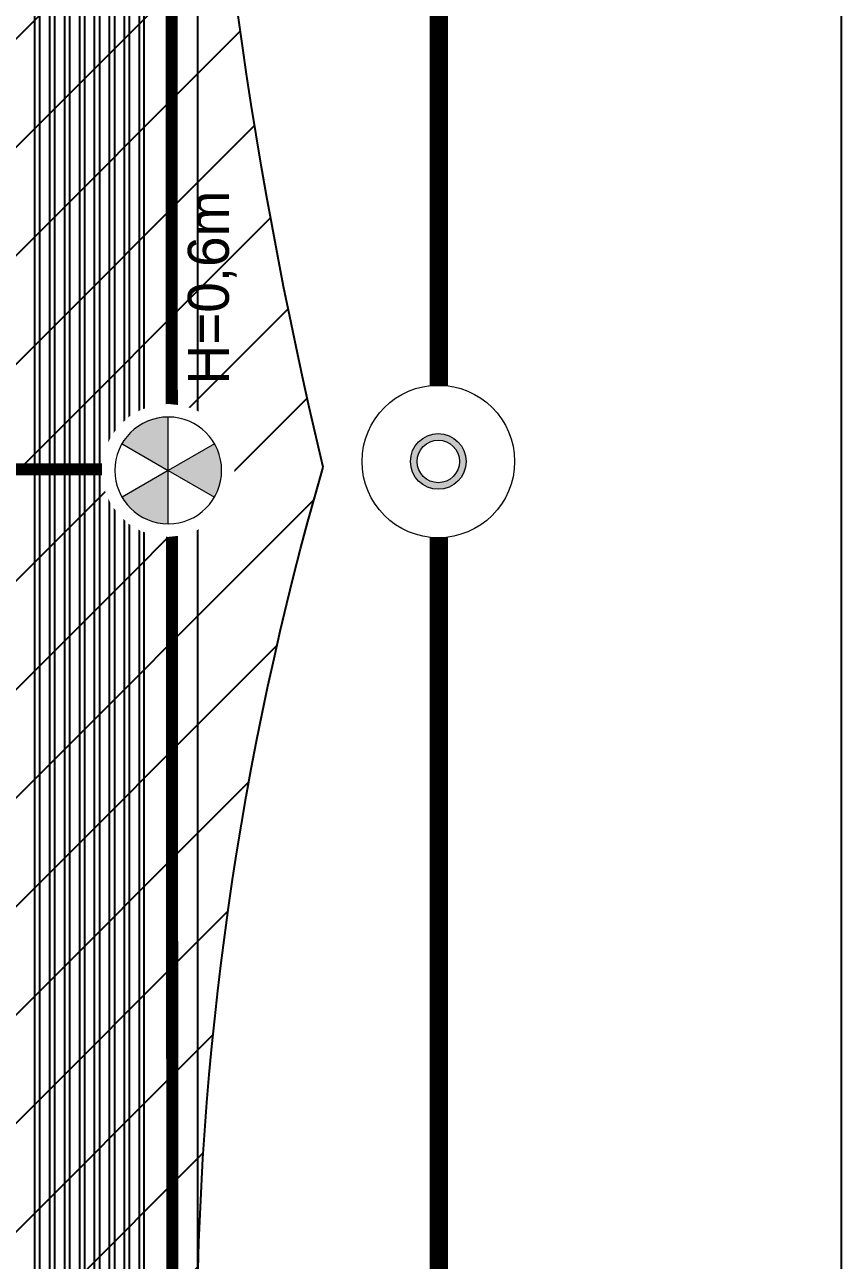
# Model space of a CAD drawing. Header units: millimetres. Extents: x -107267 to 109426, y -98906 to 83910.
# Drawn here: x 22934 to 26316, y -10897 to -5781 of the extents above; entities that cross this region are included whole.
import ezdxf
from ezdxf.enums import TextEntityAlignment as Align

# ---------------------------------------------------------------- set-up
doc = ezdxf.new("R2010")
doc.units = ezdxf.units.MM
doc.linetypes.add('ACAD_ISO10W100', pattern=[18, 12, -3, 0, -3])
doc.linetypes.add('ACAD_ISO12W100', pattern=[21, 12, -3, 0, -3, 0, -3])
for name, color, linetype in [('00 - ZONA DE PROTEÇÃO', 4, 'Continuous'), ('CAIXA_DE_PASSAGEM', 1, 'Continuous'), ('Top (Plan) View-MISC', 7, 'Continuous')]:
    doc.layers.add(name, color=color, linetype=linetype)
for name, color, linetype, lineweight in [('000-M3G-MALHA NOVA', 5, 'ACAD_ISO10W100', 0), ('00_m3g_spda_ater_cabo50', 1, 'Continuous', 9), ('00_SPDA_captacao_novo', 5, 'Continuous', 9)]:
    doc.layers.add(name, color=color, linetype=linetype, lineweight=lineweight)

# ---------------------------------------------------------------- blocks, each defined once
blk = doc.blocks.new('M3G_P_CPTOR AEREO 600')
blk.add_attdef('ALTURA', text='', height=1.7).set_placement((0.739, -2.574), align=Align.TOP_LEFT)
at = {"color": 255, "lineweight": 0}
blk.add_wipeout([(-0.23, 2.19), (-0.68, 2.094), (-1.101, 1.907), (-1.473, 1.636), (-1.781, 1.294), (-2.012, 0.896), (-2.154, 0.458), (-2.202, 0), (-2.154, -0.458), (-2.012, -0.896), (-1.781, -1.294), (-1.473, -1.636), (-1.101, -1.907), (-0.68, -2.094), (-0.23, -2.19), (0.23, -2.19), (0.68, -2.094), (1.101, -1.907), (1.473, -1.636), (1.781, -1.294), (2.012, -0.896), (2.154, -0.458), (2.202, 0), (2.154, 0.458), (2.012, 0.896), (1.781, 1.294), (1.473, 1.636), (1.101, 1.907), (0.68, 2.094), (0.23, 2.19)], dxfattribs=at)
at = {"lineweight": 9}
h = blk.add_hatch(color=256, dxfattribs=at)
h.dxf.hatch_style = 1
h.paths.add_polyline_path([(0.884, 1.532, 0.267949), (-0.884, 1.532), (0, 0)])
h.paths.add_polyline_path([(-1.769, 0, 0.267949), (-0.884, -1.532), (0, 0)])
h.paths.add_polyline_path([(0.884, -1.532, 0.267949), (1.769, 0), (0, 0)])
for p, q in [((0, 0), (-0.884, 1.532)), ((0.884, 1.532), (0, 0)), ((-1.769, 0), (0, 0)), ((0, 0), (-0.884, -1.532)), ((0.884, -1.532), (0, 0)), ((0, 0), (1.769, 0))]:
    blk.add_line(p, q, dxfattribs=at)
blk.add_circle((0, 0), 1.769, dxfattribs=at)
blk = doc.blocks.new('M3G_P_HASTE COP')
at = {"color": 255, "lineweight": 0}
blk.add_wipeout([(-30.3, 288.2), (-89.5, 275.6), (-144.9, 250.9), (-193.9, 215.3), (-234.4, 170.3), (-264.7, 117.9), (-283.4, 60.2), (-289.8, 0), (-283.4, -60.2), (-264.7, -117.9), (-234.4, -170.3), (-193.9, -215.3), (-144.9, -250.9), (-89.5, -275.6), (-30.3, -288.2), (30.3, -288.2), (89.5, -275.6), (144.9, -250.9), (193.9, -215.3), (234.4, -170.3), (264.7, -117.9), (283.4, -60.2), (289.8, 0), (283.7, 59), (265.8, 115.5), (234.4, 170.3), (193.9, 215.3), (144.9, 250.9), (89.5, 275.6), (30.3, 288.2)], dxfattribs=at)
at = {"lineweight": 9}
h = blk.add_hatch(color=256, dxfattribs=at)
h.dxf.hatch_style = 1
h.paths.add_polyline_path([(-105.8, 0, 1), (105.8, 0, 1)])
h.paths.add_polyline_path([(80.7, 0, -1), (-80.7, 0, -1)], flags=16)
for radius in [289.8, 105.8, 80.7]:
    blk.add_circle((0, 0), radius, dxfattribs=at)
blk = doc.blocks.new('*U354')
at = {"layer": 'Top (Plan) View-MISC', "color": 0, "linetype": 'ByBlock', "lineweight": -2}
blk.add_line((26316.1, 4664.7), (26316.1, -19130.6), dxfattribs=at)
blk = doc.blocks.new('*U478')
at = {"layer": 'Top (Plan) View-MISC', "color": 0, "linetype": 'ByBlock', "lineweight": -2}
for p, q in [((23428.9, -7621.9), (23428.9, 138.1)), ((23648.9, 138.1), (23648.9, -7621.9)), ((23529.3, -7621.9), (23428.9, -7621.9)), ((23428.9, -15381.9), (23428.9, -7621.9)), ((23648.9, -7621.9), (23548.4, -7621.9)), ((23648.9, -7621.9), (23648.9, -15381.9))]:
    blk.add_line(p, q, dxfattribs=at)
blk = doc.blocks.new('*U481')
at = {"layer": 'Top (Plan) View-MISC', "color": 0, "linetype": 'ByBlock', "lineweight": -2}
for p, q in [((22933.7, -7621.9), (22974.4, -7621.9)), ((22995.6, -7621.9), (23036.3, -7621.9)), ((23057.5, -7621.9), (23098.2, -7621.9)), ((23119.4, -7621.9), (23160.1, -7621.9)), ((23181.3, -7621.9), (23222, -7621.9)), ((23243.2, -7621.9), (23283.9, -7621.9)), ((23305.1, -7621.9), (23345.7, -7621.9)), ((23367, -7621.9), (23407.6, -7621.9))]:
    blk.add_line(p, q, dxfattribs=at)
blk = doc.blocks.new('*U484')
at = {"layer": 'Top (Plan) View-MISC', "color": 0, "linetype": 'ByBlock', "lineweight": -2}
for p, q in [((23407.6, -381.9), (23407.6, -7621.9)), ((23407.6, -7621.9), (23407.6, -14861.9)), ((23407.6, -7621.9), (23428.9, -7621.9))]:
    blk.add_line(p, q, dxfattribs=at)
blk = doc.blocks.new('*U485')
at = {"layer": 'Top (Plan) View-MISC', "color": 0, "linetype": 'ByBlock', "lineweight": -2}
for p, q in [((23345.7, -381.9), (23345.7, -7621.9)), ((23367, -381.9), (23367, -7621.9)), ((23345.7, -7621.9), (23345.7, -14861.9)), ((23345.7, -7621.9), (23367, -7621.9)), ((23367, -7621.9), (23367, -14861.9))]:
    blk.add_line(p, q, dxfattribs=at)
blk = doc.blocks.new('*U486')
at = {"layer": 'Top (Plan) View-MISC', "color": 0, "linetype": 'ByBlock', "lineweight": -2}
for p, q in [((23283.9, -381.9), (23283.9, -7621.9)), ((23305.1, -381.9), (23305.1, -7621.9)), ((23283.9, -7621.9), (23283.9, -14861.9)), ((23283.9, -7621.9), (23305.1, -7621.9)), ((23305.1, -7621.9), (23305.1, -14861.9))]:
    blk.add_line(p, q, dxfattribs=at)
blk = doc.blocks.new('*U487')
at = {"layer": 'Top (Plan) View-MISC', "color": 0, "linetype": 'ByBlock', "lineweight": -2}
for p, q in [((23222, -381.9), (23222, -7621.9)), ((23243.2, -381.9), (23243.2, -7621.9)), ((23222, -7621.9), (23222, -14861.9)), ((23222, -7621.9), (23243.2, -7621.9)), ((23243.2, -7621.9), (23243.2, -14861.9))]:
    blk.add_line(p, q, dxfattribs=at)
blk = doc.blocks.new('*U488')
at = {"layer": 'Top (Plan) View-MISC', "color": 0, "linetype": 'ByBlock', "lineweight": -2}
for p, q in [((23160.1, -381.9), (23160.1, -7621.9)), ((23181.3, -381.9), (23181.3, -7621.9)), ((23160.1, -7621.9), (23160.1, -14861.9)), ((23160.1, -7621.9), (23181.3, -7621.9)), ((23181.3, -7621.9), (23181.3, -14861.9))]:
    blk.add_line(p, q, dxfattribs=at)
blk = doc.blocks.new('*U489')
at = {"layer": 'Top (Plan) View-MISC', "color": 0, "linetype": 'ByBlock', "lineweight": -2}
for p, q in [((23098.2, -381.9), (23098.2, -7621.9)), ((23119.4, -381.9), (23119.4, -7621.9)), ((23098.2, -7621.9), (23098.2, -14861.9)), ((23098.2, -7621.9), (23119.4, -7621.9)), ((23119.4, -7621.9), (23119.4, -14861.9))]:
    blk.add_line(p, q, dxfattribs=at)
blk = doc.blocks.new('*U490')
at = {"layer": 'Top (Plan) View-MISC', "color": 0, "linetype": 'ByBlock', "lineweight": -2}
for p, q in [((23036.3, -381.9), (23036.3, -7621.9)), ((23057.5, -381.9), (23057.5, -7621.9)), ((23036.3, -7621.9), (23036.3, -14861.9)), ((23036.3, -7621.9), (23057.5, -7621.9)), ((23057.5, -7621.9), (23057.5, -14861.9))]:
    blk.add_line(p, q, dxfattribs=at)
blk = doc.blocks.new('*U491')
at = {"layer": 'Top (Plan) View-MISC', "color": 0, "linetype": 'ByBlock', "lineweight": -2}
for p, q in [((22974.4, -381.9), (22974.4, -7621.9)), ((22995.6, -381.9), (22995.6, -7621.9)), ((22974.4, -7621.9), (22974.4, -14861.9)), ((22974.4, -7621.9), (22995.6, -7621.9)), ((22995.6, -7621.9), (22995.6, -14861.9))]:
    blk.add_line(p, q, dxfattribs=at)
blk = doc.blocks.new('*U1112')
at = {"layer": 'Top (Plan) View-MISC', "color": 0, "linetype": 'ByBlock', "lineweight": -2}
for p, q in [((23529.3, -7621.9), (23529.3, -7613.3)), ((23529.3, -7613.3), (23548.4, -7613.3)), ((23529.3, -7621.9), (23548.4, -7621.9)), ((23548.4, -7621.9), (23548.4, -7613.3))]:
    blk.add_line(p, q, dxfattribs=at)

msp = doc.modelspace()

# ---------------------------------------------------------------- hatches: boundary and pattern name
at = {"layer": '00 - ZONA DE PROTEÇÃO'}
h = msp.add_hatch(dxfattribs=at)
h.set_pattern_fill('ANSI31', color=256, scale=100)
h.paths.add_polyline_path([(-13707.5, -10990.4, -0.186516), (-13820.6, -14966.5, 0.414214), (-13179.3, -15607.9, -0.104933), (-3151, -15607.9, -0.09784), (6816.5, -15607.9, -0.097708), (16816.5, -15607.9, -0.143023), (23528.8, -15599.5, 0.414214), (24170.1, -14958.2, -0.142426), (24170.1, -7613.3, -0.10484), (23957.5, 478.5, 0.414214), (23316.2, 1119.8, -0.093557), (16807.7, 577.3, -0.082777), (6855.7, 562.6, -0.082236), (-3141.3, 575.6, -0.08359), (-13132.3, 575.6, -0.101166), (-21195.5, 556.2, 0.414214), (-21836.8, -85.1, -0.113967), (-21836.8, -7622.3, -0.301912), (-21836.8, -10478, 0.414214), (-21195.5, -11119.4, -0.128973)])
h.paths.add_polyline_path([(-20156.9, -9561, 0.142702), (-20481.7, -7424.5, 0.092198), (-20379.7, -831.6, 0.088905), (-13141.3, -732.3, 0.083475), (-3150.3, -732.3, 0.082902), (6855.6, -738.1, 0.108059), (16863.1, -739.3, 0.098139), (22506.3, -522.8, 0.085608), (22847, -7584.3, 0.113812), (22635.2, -14069.1, 0.112262), (16761.1, -14291.3, 0.092477), (6816.6, -14301.6, 0.093024), (-3142, -14299.9, 0.090083), (-12232.6, -14126.3, 0.160127), (-12766.5, -9913.6, 0.116887)], flags=16)

# ---------------------------------------------------------------- linework, layer by layer
at = {"layer": '00 - ZONA DE PROTEÇÃO', "elevation": 6590}
msp.add_lwpolyline([(-21836.8, -85.1, -0.113967), (-21836.8, -7622.3, -0.301912), (-21836.8, -10478, 0.414214), (-21195.5, -11119.4, -0.128973), (-13707.5, -10990.4, -0.186516), (-13820.6, -14966.5, 0.414214), (-13179.3, -15607.9, -0.104933), (-3151, -15607.9, -0.09784), (6816.5, -15607.9, -0.097708), (16816.5, -15607.9, -0.143023), (23528.8, -15599.5, 0.414214), (24170.1, -14958.2, -0.142426), (24170.1, -7613.3, -0.10484), (23957.5, 478.5, 0.414214), (23316.2, 1119.8, -0.093557), (16807.7, 577.3, -0.082777), (6855.7, 562.6, -0.082236), (-3141.3, 575.6, -0.08359), (-13132.3, 575.6, -0.101166), (-21195.5, 556.2, 0.414214)], format="xyb", close=True, dxfattribs=at)
at = {"layer": '000-M3G-MALHA NOVA', "ltscale": 0.5, "const_width": 50}
msp.add_lwpolyline([(-21305, -95.6), (23538.6, -97.6), (23547.6, -14971.9), (23207.9, -14971.9), (-13075, -14971.9), (-13130.7, -14971.9), (-13295, -14971.9), (-13295, -10508.5), (-13295, -10455), (-21305, -10455), (-21305, -95.6)], close=True, dxfattribs=at)
msp.add_lwpolyline([(23548.4, -7621.9), (-12905.7, -7621.9), (-12843.8, -6678.2), (-14449.4, -6678.2), (-14453.2, -7621.9), (-21195.7, -7621.9)], dxfattribs=at)
at = {"layer": '00_m3g_spda_ater_cabo50', "linetype": 'ACAD_ISO12W100', "lineweight": -2, "const_width": 75}
msp.add_lwpolyline([(-22409.7, 1138.1), (-22409.7, -11569.8), (-14407.5, -11569.8), (-14407.5, -16061.9), (24648.9, -16061.9), (24648.9, 1138.1), (-2214.8, 1138.1), (-2214.8, 4938.1), (-7364.8, 4938.1), (-7364.8, 1138.1)], close=True, dxfattribs=at)

# ---------------------------------------------------------------- block references
at = {"layer": 'Top (Plan) View-MISC'}
for name in ['*U478', '*U481', '*U491', '*U490', '*U489', '*U488', '*U487', '*U486', '*U485', '*U484', '*U1112']:
    msp.add_blockref(name, (0, 0), dxfattribs=at)

# ---------------------------------------------------------------- next in the draw order: block references
at = {"layer": 'CAIXA_DE_PASSAGEM', "linetype": 'Continuous', "xscale": 1.090294752413243, "yscale": 1.090294752413243, "zscale": 1.090294752413243}
msp.add_blockref('M3G_P_HASTE COP', (24646.8, -7589.4), dxfattribs=at)

# ---------------------------------------------------------------- next in the draw order: block references
at = {"layer": 'Top (Plan) View-MISC'}
msp.add_blockref('*U354', (0, 0), dxfattribs=at)

# ---------------------------------------------------------------- next in the draw order: block references
at = {"layer": '00_SPDA_captacao_novo'}
ref = msp.add_blockref('M3G_P_CPTOR AEREO 600', (23528.2, -7626.6, 6590), dxfattribs=dict(at, xscale=-125, yscale=125, zscale=125, rotation=270.0000000000001))
ref.add_attrib('ALTURA', 'H=0,6m', dxfattribs={"layer": '0', "height": 170, "rotation": 90}).set_placement((23609.4, -7270.7), align=Align.TOP_LEFT)

doc.saveas('drawing.dxf')
